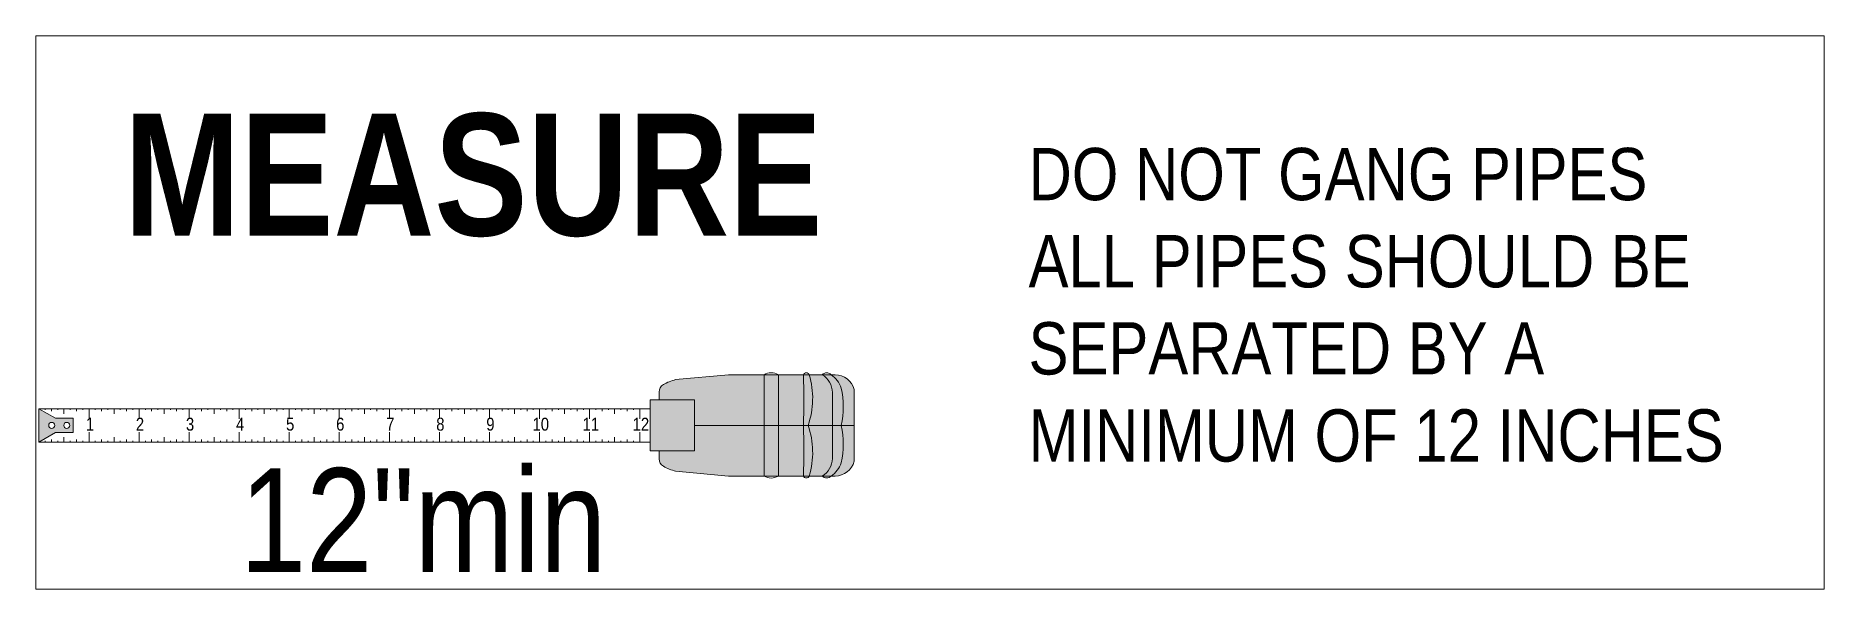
# Model space of a CAD drawing. Header units: inches. Extents: x 0 to 2.14, y 0 to 0.66.
import ezdxf

# ---------------------------------------------------------------- set-up
doc = ezdxf.new("R2010")
doc.units = ezdxf.units.IN
doc.header["$MEASUREMENT"] = 0
doc.layers.add('Title Block Text', color=20, linetype='Continuous', lineweight=0)
doc.layers.add('Vector Picture Geometry', color=6, linetype='Continuous', lineweight=0)
doc.styles.add('GENERATED_STYLE_6', font='ARIALNB.TTF')
doc.styles.get("Standard").update_dxf_attribs({"font": 'ARIALN.TTF'})

msp = doc.modelspace()

# ---------------------------------------------------------------- hatches: boundary and pattern name
at = {"layer": 'Vector Picture Geometry'}
h = msp.add_hatch(color=164, dxfattribs=at)
h.dxf.hatch_style = 1
edge = h.paths.add_edge_path()
edge.add_line((0.7471852925450921, 0.2268800478991757), (0.7471852925450921, 0.236488462254675))
edge.add_arc((0.7572847753567158, 0.23648846225467549), 0.010099482811623612, 120.0000000000166, 180.00000000000276, ccw=False)
edge.add_arc((0.7819783870200793, 0.19371787223133458), 0.0594867061383679, 104.6916268681255, 119.99999999999326, ccw=False)
edge.add_line((0.7668915716609268, 0.25125965018015517), (0.8301635993668066, 0.2570195377279747))
edge.add_line((0.8301635993668066, 0.2570195377279747), (0.9579449732501235, 0.2570195377279747))
edge.add_arc((0.9579449732501237, 0.23316194940861706), 0.023857588319357623, 14.720945597224329, 90.00000000000051, ccw=False)
edge.add_line((0.981019434370701, 0.2392244377105368), (0.981019434370701, 0.19632236011105375))
edge.add_line((0.981019434370701, 0.19632236011105375), (0.7894129484648973, 0.19632236011105375))
edge.add_line((0.7894129484648973, 0.19632236011105375), (0.7894129484648973, 0.2268800478991757))
edge.add_line((0.7894129484648973, 0.2268800478991757), (0.7471852925450921, 0.2268800478991757))
edge = h.paths.add_edge_path()
edge.add_line((0.7471852925450921, 0.1657646723229318), (0.7471852925450921, 0.1561562579674325))
edge.add_arc((0.7572847753567158, 0.15615625796743202), 0.010099482811623612, 179.99999999999724, 239.9999999999834)
edge.add_arc((0.7819783870200793, 0.19892684799077293), 0.0594867061383679, 240.00000000000674, 255.3083731318745)
edge.add_line((0.7668915716609268, 0.14138507004195233), (0.8301635993668066, 0.1356251824941328))
edge.add_line((0.8301635993668066, 0.1356251824941328), (0.9579449732501235, 0.1356251824941328))
edge.add_arc((0.9579449732501237, 0.15948277081349044), 0.023857588319357623, 269.99999999999955, 345.2790544027758)
edge.add_line((0.981019434370701, 0.1534202825115707), (0.981019434370701, 0.19632236011105375))
edge.add_line((0.981019434370701, 0.19632236011105375), (0.7894129484648973, 0.19632236011105375))
edge.add_line((0.7894129484648973, 0.19632236011105375), (0.7894129484648973, 0.1657646723229318))
edge.add_line((0.7894129484648973, 0.1657646723229318), (0.7471852925450921, 0.1657646723229318))
h = msp.add_hatch(color=254, dxfattribs=at)
h.dxf.hatch_style = 1
h.paths.add_polyline_path([(0.0038244704506751326, 0.17633260936300754), (0.023475244640542847, 0.18767798913131184), (0.04495323769020887, 0.18767798913131184), (0.04495323769020887, 0.19632236011105286), (0.04495323769020887, 0.20496673109079389), (0.023475244640542844, 0.20496673109079389), (0.0038244704506751326, 0.21631211085909818)])
h.paths.add_polyline_path([(0.02275814540813645, 0.19632236011105286, -1), (0.015503463241932885, 0.19632236011105286, -1)], flags=16)
h.paths.add_polyline_path([(0.04080802145727189, 0.19632236011105286, -1), (0.033553339291068324, 0.19632236011105286, -1)], flags=16)
h = msp.add_hatch(color=254, dxfattribs=at)
h.dxf.hatch_style = 1
h.paths.add_polyline_path([(0.7362377042639316, 0.2268800478991757), (0.7894129484648973, 0.2268800478991757), (0.7894129484648973, 0.16576467232293135), (0.7362377042639316, 0.16576467232293135)])
h = msp.add_hatch(color=254, dxfattribs=at)
h.dxf.hatch_style = 1
h.paths.add_polyline_path([(0.8503813355974925, 0.1469014582513024), (0.8503234234694821, 0.1469593703793115), (0.8503234234694821, 0.15208459370821892), (0.8503234234694821, 0.15722429506913027), (0.8502075992134603, 0.15731116326114414), (0.8500917749574395, 0.15741250948516505), (0.8484702353731528, 0.15744146554916671), (0.8468342177568644, 0.1574559435811711), (0.8468342177568644, 0.15859970810937263), (0.8468342177568644, 0.15974347263757505), (0.856693757550608, 0.15977242870158292), (0.8665532973443568, 0.15978690673358376), (0.8666691216003786, 0.15968556050956595), (0.8667849458563976, 0.1595842142855477), (0.8667704678243942, 0.15852731794936048), (0.8667415117603916, 0.1574559435811711), (0.8651054941441014, 0.15744146554916671), (0.863454998495806, 0.15741250948516505), (0.8633681303037921, 0.1572966852291433), (0.8632667840797739, 0.15718086097312156), (0.8632378280157695, 0.15204115961221332), (0.8632233499837678, 0.14688698021929802), (0.8617176346554993, 0.14688698021929802), (0.8602263973592352, 0.14688698021929802), (0.8601829632632274, 0.15212802780422763), (0.8601395291672214, 0.1573690753891568), (0.8568385378706367, 0.15739803145316067), (0.8535375465740502, 0.15741250948516505), (0.853465156414039, 0.15734011932515202), (0.8533927662540259, 0.15726772916513854), (0.8533927662540259, 0.15217146190023367), (0.8533927662540259, 0.1470751946353328), (0.8533058980620094, 0.1469593703793115), (0.853204551837992, 0.1468435461232902), (0.8518146607657471, 0.1468435461232902), (0.8504392477255021, 0.1468435461232902)])
h.paths.add_polyline_path([(0.8386541296754162, 0.1469593703793115), (0.8386251736114083, 0.15340209462045262), (0.8386541296754162, 0.15974347263757505), (0.8425197642200972, 0.15974347263757505), (0.8463998767967871, 0.15974347263757505), (0.8463998767967871, 0.15859970810937263), (0.8463998767967871, 0.1574559435811711), (0.8440689136443744, 0.15741250948516505), (0.8417379504919609, 0.1573690753891568), (0.8417089944279565, 0.1560226184129161), (0.8417089944279565, 0.1546616834046768), (0.8438083090683266, 0.15460377127666458), (0.8458786676446959, 0.15456033718065854), (0.8458786676446959, 0.1534455287164609), (0.8458786676446959, 0.15234519828426674), (0.8438083090683266, 0.15230176418825803), (0.8417379504919609, 0.1522583300922502), (0.8417379504919609, 0.15081052689199392), (0.8417379504919609, 0.14936272369173764), (0.8441123477403822, 0.14931928959572893), (0.8464867449888036, 0.1492758554997211), (0.846515701052807, 0.1481755250675274), (0.846544657116814, 0.1470896726673372), (0.8464433108927931, 0.14697384841131544), (0.8463419646687775, 0.1468435461232902), (0.8425197642200972, 0.1468435461232902), (0.8386830857394187, 0.1468435461232902)])
h.paths.add_polyline_path([(0.833470994218497, 0.1540680840925699), (0.8337315987945431, 0.1542273424445999), (0.8340066814025917, 0.15444451292463945), (0.8342962420426421, 0.15471959553268588), (0.8343831102346586, 0.15503811223674369), (0.8344699784266734, 0.15570410170886095), (0.8344699784266734, 0.15605157447692264), (0.8342672859786395, 0.15645695937299475), (0.8340790715626047, 0.15684786623706248), (0.8336302525705239, 0.15706503671710248), (0.8331959116104475, 0.1572822071971416), (0.8321245372422563, 0.15731116326114414), (0.8310676409060713, 0.15735459735715507), (0.8308649484580357, 0.15725325113313504), (0.8306767340420027, 0.1571519049091168), (0.8306767340420027, 0.15561723351684664), (0.8306767340420027, 0.15409704015657688), (0.8307346461700114, 0.15403912802856512), (0.8308070363300253, 0.15398121590055514), (0.8320087129862372, 0.15398121590055514), (0.8332248676744527, 0.15398121590055514)], flags=16)
h.paths.add_polyline_path([(0.8276363473214641, 0.1469593703793115), (0.8276218692894606, 0.15340209462045262), (0.8276508253534649, 0.15974347263757505), (0.8309952507460574, 0.15974347263757505), (0.8343396761386508, 0.15974347263757505), (0.8349477534827576, 0.1594973460935334), (0.8354689626348506, 0.15925121954948906), (0.8359177816269288, 0.15899061497344125), (0.8362942104589965, 0.15870105433339088), (0.8366561612590591, 0.15833910353332747), (0.8370325900911295, 0.15793371863725625), (0.837249760571166, 0.1574559435811711), (0.8374669310512033, 0.15697816852508595), (0.8375682772752233, 0.15638456921298172), (0.8376551454672354, 0.15579096990087749), (0.8375537992432207, 0.15518289255676976), (0.8374524530192016, 0.15456033718065854), (0.8371339363151442, 0.1539667378685543), (0.8368154196110895, 0.15335866052444658), (0.8363810786510131, 0.15296775366037796), (0.8359467376909357, 0.1525768467963049), (0.835382094442835, 0.15230176418825803), (0.834817451194735, 0.15204115961221332), (0.834817451194735, 0.1518963792921868), (0.834817451194735, 0.15175159897215984), (0.8361928642349774, 0.14942063581974718), (0.8375537992432207, 0.14697384841131544), (0.8375537992432207, 0.1468435461232902), (0.8359322596589331, 0.1468435461232902), (0.8343107200746456, 0.1468435461232902), (0.8341948958186265, 0.14698832644331628), (0.8335289063465066, 0.14816104703552568), (0.8322982736262903, 0.15037618593191748), (0.8315164598981513, 0.15169368684415074), (0.8314006356421295, 0.151795033068169), (0.8310676409060713, 0.15176607700416422), (0.8307201681380088, 0.151737120940159), (0.8306767340420027, 0.14931928959572893), (0.830633299945994, 0.14688698021929802), (0.8291565406817334, 0.1468725021872972), (0.8276797814174701, 0.1468435461232902)])
h.paths.add_polyline_path([(0.8225835141525701, 0.15418390834859164), (0.8229744210166388, 0.15437212276462553), (0.8231771134646744, 0.15467616143668028), (0.8233653278807056, 0.15496572207672976), (0.823423240008716, 0.15535662894079838), (0.8234811521367273, 0.15574753580486922), (0.82337980591271, 0.1561384426689374), (0.8232639816566882, 0.15652934953300868), (0.8230323331446474, 0.15676099804504862), (0.8227717285686014, 0.156963690493082), (0.8224966459605527, 0.15713742687711596), (0.822178129256498, 0.15726772916513854), (0.8211212329203077, 0.15731116326114414), (0.8200643365841218, 0.15735459735715507), (0.8198616441360862, 0.15725325113313504), (0.8196734297200541, 0.1571519049091168), (0.8196734297200541, 0.15561723351684664), (0.8196734297200541, 0.15409704015657688), (0.8197313418480636, 0.15403912802856512), (0.8197892539760723, 0.15398121590055514), (0.8209909306322851, 0.15398121590055514), (0.8221926072884989, 0.15398121590055514)], flags=16)
h.paths.add_polyline_path([(0.8166330429995146, 0.1469593703793115), (0.8166185649675111, 0.15340209462045262), (0.8166330429995146, 0.15974347263757505), (0.8196299956240454, 0.15977242870158292), (0.8226269482485762, 0.1598013847655877), (0.8231481574006665, 0.15970003854156944), (0.823683844584763, 0.15959869231755164), (0.8243063999608724, 0.15930913167750127), (0.8249289553369845, 0.15901957103744824), (0.8253053841690505, 0.15868657630139005), (0.8257831592251339, 0.15817984518130013), (0.8261306319931956, 0.1576296799652015), (0.8263912365692434, 0.15700712458909338), (0.8265360168892677, 0.15629770102096519), (0.8266228850812842, 0.15573305777286528), (0.8265360168892677, 0.15518289255676976), (0.8264491486972538, 0.15464720537267507), (0.8262030221532095, 0.1541115181885786), (0.825956895609167, 0.15357583100448347), (0.8256673349691139, 0.15325731430042833), (0.8253488182650592, 0.1529532756283749), (0.8249434333689871, 0.15264923695631838), (0.824509092408908, 0.1523741543482715), (0.8241471416088455, 0.15220041796424066), (0.8237996688407847, 0.15201220354820855), (0.8237417567127734, 0.15192533535619157), (0.8238286249047873, 0.151737120940159), (0.8252329940090375, 0.1493048115637281), (0.8265504949212712, 0.14694489234730845), (0.8265504949212712, 0.1468435461232902), (0.8249289553369845, 0.1468435461232902), (0.8233074157526961, 0.1468435461232902), (0.8231771134646744, 0.14700280447531977), (0.8224532118645476, 0.14826239325954127), (0.8216279640403998, 0.14975363055580582), (0.8211067548883069, 0.15072365869998006), (0.82061450180022, 0.15154890652412423), (0.8204552434481904, 0.151795033068169), (0.8200788146161253, 0.15176607700416422), (0.8197168638160601, 0.151737120940159), (0.8197023857840557, 0.14936272369173764), (0.8196734297200541, 0.14698832644331628), (0.819557605464035, 0.14691593628330546), (0.8194562592400141, 0.1468580241552937), (0.81806636816777, 0.1468435461232902), (0.8166764770955206, 0.1468435461232902)])
h.paths.add_polyline_path([(0.8112616931265624, 0.1515923406201325), (0.8113196052545755, 0.1516792088121477), (0.8105667475904408, 0.15390882574054476), (0.8097704558303009, 0.15616739873294172), (0.8097270217342931, 0.1561818767649461), (0.8096691096062809, 0.1561384426689374), (0.8095098512542505, 0.15581992596487915), (0.8088438617821359, 0.15393778180454687), (0.8081199601820064, 0.15178055503616505), (0.8081778723100159, 0.15165025274814248), (0.8082213064060246, 0.1515199504601199), (0.8097125437022887, 0.1515199504601199), (0.8112182590305546, 0.1515199504601199)], flags=16)
h.paths.add_polyline_path([(0.8033277315891576, 0.1469593703793115), (0.8032842974931516, 0.1470896726673372), (0.8036462482932123, 0.1480162667154996), (0.8045294082453696, 0.15047753215593485), (0.8051953977174868, 0.15230176418825803), (0.8062522940536745, 0.15521184862077408), (0.8075987510299152, 0.1589327028454317), (0.8079027897019673, 0.15968556050956595), (0.8079896578939838, 0.1598013847655877), (0.8097559777982974, 0.15977242870158292), (0.8115222977026111, 0.15974347263757505), (0.8126371061668065, 0.1566596518210308), (0.8141717775590767, 0.15244654450828232), (0.8152431519272678, 0.14949302597976066), (0.8160249656554068, 0.14733579921137885), (0.8161552679434294, 0.14700280447531977), (0.8160973558154208, 0.14693041431530673), (0.816053921719412, 0.1468435461232902), (0.814562684423147, 0.1468435461232902), (0.813071447126883, 0.1468435461232902), (0.8129411448388595, 0.14704623857132582), (0.8125357599427883, 0.14807417884350915), (0.8121738091427249, 0.14907316305168505), (0.8121014189827118, 0.14923242140371507), (0.8096546315742792, 0.1492034653397072), (0.8072223221978483, 0.14917450927570552), (0.8068169373017771, 0.1480307447475031), (0.8064260304377058, 0.14688698021929802), (0.8049058370774391, 0.1468725021872972), (0.8033856437171671, 0.1468435461232902)])
h.paths.add_polyline_path([(0.7990277560843975, 0.15479198569269936), (0.7993752288524574, 0.15499467814073498), (0.7995344872044878, 0.15529871681278928), (0.7996792675245104, 0.15561723351684664), (0.7996792675245104, 0.1559647062849061), (0.7996792675245104, 0.15631217905296868), (0.7995344872044878, 0.15661621772502254), (0.7993752288524574, 0.1569347344290799), (0.7989843219883888, 0.1571519049091168), (0.7985789370923175, 0.1573690753891568), (0.7974351725641124, 0.15739803145316067), (0.7962769300039092, 0.15744146554916671), (0.7960887155878762, 0.15734011932515202), (0.7959005011718423, 0.1572387731011311), (0.7959005011718423, 0.15597918431691005), (0.7959005011718423, 0.15471959553268588), (0.7959584132998518, 0.1546616834046768), (0.7960163254278605, 0.15460377127666458), (0.7973483043720986, 0.15460377127666458), (0.7986802833163349, 0.15460377127666458)], flags=16)
h.paths.add_polyline_path([(0.7993028386924461, 0.14955093810776976), (0.7997082235885182, 0.14992736693983755), (0.7999398721005573, 0.15018797151588492), (0.7999977842285695, 0.15053544428394705), (0.8000556963565781, 0.1508829170520074), (0.7999543501325599, 0.15123038982006687), (0.7998530039085425, 0.1515923406201325), (0.7995489652364887, 0.1518529451961781), (0.7992449265644348, 0.15212802780422763), (0.7988974537963749, 0.15221489599624416), (0.7985499810283123, 0.1523162422202624), (0.7972469581480794, 0.15228728615625498), (0.7959439352678483, 0.1522583300922502), (0.7959149792038458, 0.15089739508400823), (0.7959005011718423, 0.14953646007576893), (0.7960163254278605, 0.1494495918837524), (0.7961321496838858, 0.14936272369173764), (0.7976233869801472, 0.14940615778774635), (0.7991146242764113, 0.1494495918837524)], flags=16)
h.paths.add_polyline_path([(0.7928601144513028, 0.1469593703793115), (0.7928456364193002, 0.15340209462045262), (0.7928601144513028, 0.15974347263757505), (0.7964796224519448, 0.15974347263757505), (0.8000846524205834, 0.15974347263757505), (0.8007651199247041, 0.15945391199752512), (0.8014311093968214, 0.1591643513574752), (0.8018364942928935, 0.15881687858941262), (0.8022274011569612, 0.15846940582135005), (0.8025169617970143, 0.15787580650924582), (0.8028065224370664, 0.1572822071971416), (0.8028065224370664, 0.15648591543699908), (0.8028065224370664, 0.15570410170886095), (0.802560395893023, 0.1551973705887706), (0.8023287473809813, 0.15470511750068505), (0.8018799283889013, 0.15429973260461338), (0.8014455874288249, 0.15387986967653777), (0.801141548756771, 0.1537495673885152), (0.8009099002447302, 0.15363374313249567), (0.8008664661487215, 0.1535323969084752), (0.8009967684367449, 0.15341657265245612), (0.8013152851408023, 0.15324283626842483), (0.8017930601968875, 0.15299670972438095), (0.8021839670609552, 0.15260580286031278), (0.8025748739250238, 0.15221489599624416), (0.8028354785010698, 0.15170816487615202), (0.8030816050451159, 0.15120143375606476), (0.8030816050451159, 0.15033275183590922), (0.8030816050451159, 0.1494495918837524), (0.8028210004690681, 0.1489283827316612), (0.802560395893023, 0.14840717357956734), (0.8021839670609552, 0.1480307447475031), (0.8018220162608891, 0.1476543159154362), (0.8013442412048066, 0.14740818937139144), (0.8008809441807232, 0.1471765408593515), (0.8000846524205834, 0.1470172825073206), (0.7992883606604435, 0.1468435461232902), (0.7960887155878762, 0.1468435461232902), (0.7929035485473115, 0.1468435461232902)])

# ---------------------------------------------------------------- linework, layer by layer
at = {"layer": 'Title Block Text'}
msp.add_lwpolyline([(0, 0.6632749648346223), (2.1435777357320944, 0.6632749648346223), (2.1435777357320944, 0), (0, 0)], close=True, dxfattribs=at)
at = {"layer": 'Vector Picture Geometry', "color": 254}
for points in [[(0.8728517511461549, 0.19632236011105375), (0.8728517511461549, 0.2570195377279747, -0.28170921340436056), (0.8900430796844745, 0.2570195377279747), (0.8900430796844745, 0.19632236011105375)], [(0.9200838254328305, 0.19632236011105375, 0.014625871153748776), (0.9200838254328305, 0.2570195377279747, -0.6547084141661119), (0.927043501944218, 0.2570195377279747, -0.15921062680309372), (0.9255983762148032, 0.19632236011105375)], [(0.9547451338945399, 0.19632236011105375), (0.9547451338945399, 0.2358084621642238, 0.2679491924311471), (0.9424989137080058, 0.2570195377279747, -0.4250245648288666), (0.9533044752230131, 0.2570195377279747, -0.15553878832677503), (0.9653897054071612, 0.241142411359343, -0.10542511455636382), (0.9653897054071612, 0.19632236011105375)], [(0.7471852925450921, 0.2268800478991757), (0.7471852925450921, 0.236488462254675, -0.2679491924310579), (0.7522350339509014, 0.24523487093462437, -0.06689489476414653), (0.7668915716609268, 0.25125965018015517), (0.8301635993668066, 0.2570195377279747), (0.9579449732501235, 0.2570195377279747, -0.34081272913767396), (0.981019434370701, 0.2392244377105368), (0.981019434370701, 0.19632236011105375), (0.7894129484648973, 0.19632236011105375), (0.7894129484648973, 0.2268800478991757)], [(0.7471852925450921, 0.1657646723229318), (0.7471852925450921, 0.1561562579674325, 0.2679491924310579), (0.7522350339509014, 0.14740984928748313, 0.06689489476414653), (0.7668915716609268, 0.14138507004195233), (0.8301635993668066, 0.1356251824941328), (0.9579449732501235, 0.1356251824941328, 0.34081272913767396), (0.981019434370701, 0.1534202825115707), (0.981019434370701, 0.19632236011105375), (0.7894129484648973, 0.19632236011105375), (0.7894129484648973, 0.1657646723229318)], [(0.8728517511461549, 0.19632236011105375), (0.8728517511461549, 0.1356251824941328, 0.28170921340436056), (0.8900430796844745, 0.1356251824941328), (0.8900430796844745, 0.19632236011105375)], [(0.9200838254328305, 0.19632236011105375, -0.014625871153748776), (0.9200838254328305, 0.1356251824941328, 0.6547084141661119), (0.927043501944218, 0.1356251824941328, 0.15921062680309372), (0.9255983762148032, 0.19632236011105375)], [(0.9547451338945399, 0.19632236011105375), (0.9547451338945399, 0.1568362580578837, -0.2679491924311471), (0.9424989137080058, 0.1356251824941328, 0.4250245648288666), (0.9533044752230131, 0.1356251824941328, 0.15553878832677503), (0.9653897054071612, 0.1515023088627645, 0.10542511455636382), (0.9653897054071612, 0.19632236011105375)]]:
    msp.add_lwpolyline(points, format="xyb", close=True, dxfattribs=at)
at = {"layer": 'Vector Picture Geometry'}
for points in [[(0.0038244704506751326, 0.21631211085909818), (0.7362377042639316, 0.21631211085909907), (0.7362377042639316, 0.17633260936300843), (0.0038244704506751326, 0.17633260936300754)], [(0.7362377042639316, 0.2268800478991757), (0.7894129484648973, 0.2268800478991757), (0.7894129484648973, 0.16576467232293135), (0.7362377042639316, 0.16576467232293135)]]:
    msp.add_lwpolyline(points, close=True, dxfattribs=at)
for points in [[(0.0038244704506751326, 0.21631211085909818), (0.023475244640542847, 0.20496673109079389), (0.04495323769020887, 0.20496673109079389), (0.04495323769020887, 0.19632236011105286)], [(0.011324470450675417, 0.21631211085909818), (0.011324470450675417, 0.2148019351699939)], [(0.018824470450674813, 0.21631211085909818), (0.018824470450674813, 0.21329175948088963)], [(0.026324470450675097, 0.21631211085909818), (0.026324470450675097, 0.2148019351699939)], [(0.03382447045067538, 0.21631211085909818), (0.03382447045067538, 0.2102714081026802)], [(0.04132447045067478, 0.21631211085909818), (0.04132447045067478, 0.2148019351699939)], [(0.04882447045067506, 0.21631211085909818), (0.04882447045067506, 0.21329175948088963)], [(0.056324470450675346, 0.21631211085909818), (0.056324470450675346, 0.2148019351699939)], [(0.06382447045067519, 0.21631211085909818), (0.06382447045067519, 0.2042307053462622)], [(0.07132447045067503, 0.21631211085909818), (0.07132447045067503, 0.21480193516999346)], [(0.07882447045067531, 0.21631211085909818), (0.07882447045067531, 0.21329175948088874)], [(0.08632447045067515, 0.21631211085909818), (0.08632447045067515, 0.21480193516999346)], [(0.09382447045067499, 0.21631211085909818), (0.09382447045067499, 0.2102714081026802)], [(0.10132447045067527, 0.21631211085909818), (0.10132447045067527, 0.21480193516999346)], [(0.10882447045067511, 0.21631211085909818), (0.10882447045067511, 0.21329175948088874)], [(0.11632447045067495, 0.21631211085909818), (0.11632447045067495, 0.21480193516999346)], [(0.12382447045067524, 0.2163121108590973), (0.12382447045067524, 0.20423070534626175)], [(0.13132447045067552, 0.21631211085909818), (0.13132447045067552, 0.2148019351699939)], [(0.13882447045067492, 0.21631211085909818), (0.13882447045067492, 0.21329175948088963)], [(0.1463244704506752, 0.21631211085909818), (0.1463244704506752, 0.2148019351699939)], [(0.1538244704506755, 0.21631211085909818), (0.1538244704506755, 0.2102714081026802)], [(0.16132447045067488, 0.21631211085909818), (0.16132447045067488, 0.2148019351699939)], [(0.16882447045067517, 0.21631211085909818), (0.16882447045067517, 0.21329175948088963)], [(0.17632447045067545, 0.21631211085909818), (0.17632447045067545, 0.2148019351699939)], [(0.18382447045067485, 0.21631211085909818), (0.18382447045067485, 0.2042307053462622)], [(0.19132447045067513, 0.21631211085909818), (0.19132447045067513, 0.21480193516999346)], [(0.19882447045067542, 0.21631211085909818), (0.19882447045067542, 0.21329175948088874)], [(0.2063244704506748, 0.21631211085909818), (0.2063244704506748, 0.21480193516999346)], [(0.2138244704506751, 0.21631211085909818), (0.2138244704506751, 0.2102714081026802)], [(0.22132447045067538, 0.21631211085909818), (0.22132447045067538, 0.21480193516999346)], [(0.22882447045067478, 0.21631211085909818), (0.22882447045067478, 0.21329175948088874)], [(0.23632447045067506, 0.21631211085909818), (0.23632447045067506, 0.21480193516999346)], [(0.24382447045067535, 0.2163121108590973), (0.24382447045067535, 0.20423070534626175)], [(0.2513244704506752, 0.2163121108590973), (0.2513244704506752, 0.21480193516999302)], [(0.258824470450675, 0.2163121108590973), (0.258824470450675, 0.21329175948088874)], [(0.2663244704506753, 0.2163121108590973), (0.2663244704506753, 0.21480193516999302)], [(0.27382447045067515, 0.2163121108590973), (0.27382447045067515, 0.2102714081026793)], [(0.281324470450675, 0.2163121108590973), (0.281324470450675, 0.21480193516999302)], [(0.2888244704506753, 0.2163121108590973), (0.2888244704506753, 0.21329175948088874)], [(0.2963244704506751, 0.2163121108590973), (0.2963244704506751, 0.21480193516999302)], [(0.30382447045067495, 0.2163121108590973), (0.30382447045067495, 0.2042307053462613)], [(0.31132447045067524, 0.2163121108590973), (0.31132447045067524, 0.21480193516999257)], [(0.3188244704506755, 0.2163121108590973), (0.3188244704506755, 0.21329175948088785)], [(0.3263244704506749, 0.2163121108590973), (0.3263244704506749, 0.21480193516999257)], [(0.3338244704506752, 0.2163121108590973), (0.3338244704506752, 0.2102714081026793)], [(0.3413244704506755, 0.2163121108590973), (0.3413244704506755, 0.21480193516999257)], [(0.3488244704506749, 0.2163121108590973), (0.3488244704506749, 0.21329175948088785)], [(0.35632447045067517, 0.2163121108590973), (0.35632447045067517, 0.21480193516999257)], [(0.36382447045067545, 0.2163121108590964), (0.36382447045067545, 0.20423070534626087)], [(0.37132447045067485, 0.21631211085909818), (0.37132447045067485, 0.2148019351699939)], [(0.37882447045067513, 0.21631211085909818), (0.37882447045067513, 0.21329175948088963)], [(0.3863244704506754, 0.21631211085909818), (0.3863244704506754, 0.2148019351699939)], [(0.3938244704506748, 0.21631211085909818), (0.3938244704506748, 0.2102714081026802)], [(0.4013244704506751, 0.21631211085909818), (0.4013244704506751, 0.2148019351699939)], [(0.4088244704506754, 0.21631211085909818), (0.4088244704506754, 0.21329175948088963)], [(0.4163244704506748, 0.21631211085909818), (0.4163244704506748, 0.2148019351699939)], [(0.42382447045067506, 0.21631211085909818), (0.42382447045067506, 0.2042307053462622)], [(0.43132447045067535, 0.21631211085909818), (0.43132447045067535, 0.2148019351699939)], [(0.4388244704506752, 0.21631211085909818), (0.4388244704506752, 0.21329175948088963)], [(0.446324470450675, 0.21631211085909818), (0.446324470450675, 0.2148019351699939)], [(0.4538244704506753, 0.21631211085909818), (0.4538244704506753, 0.2102714081026802)], [(0.46132447045067515, 0.21631211085909818), (0.46132447045067515, 0.2148019351699939)], [(0.468824470450675, 0.21631211085909818), (0.468824470450675, 0.21329175948088963)], [(0.4763244704506753, 0.21631211085909818), (0.4763244704506753, 0.2148019351699939)], [(0.4838244704506751, 0.21631211085909818), (0.4838244704506751, 0.2042307053462622)], [(0.49132447045067495, 0.21631211085909877), (0.49132447045067495, 0.2148019351699945)], [(0.4988244704506748, 0.21631211085909877), (0.4988244704506748, 0.21329175948089021)], [(0.5063244704506751, 0.21631211085909877), (0.5063244704506751, 0.2148019351699945)], [(0.5138244704506749, 0.21631211085909877), (0.5138244704506749, 0.21027140810268077)], [(0.5213244704506748, 0.21631211085909877), (0.5213244704506748, 0.2148019351699945)], [(0.528824470450675, 0.21631211085909877), (0.528824470450675, 0.21329175948089021)], [(0.5363244704506749, 0.21631211085909877), (0.5363244704506749, 0.2148019351699945)], [(0.5438244704506747, 0.21631211085909877), (0.5438244704506747, 0.20423070534626278)], [(0.551324470450675, 0.21631211085909877), (0.551324470450675, 0.21480193516999405)], [(0.5588244704506753, 0.21631211085909877), (0.5588244704506753, 0.21329175948088933)], [(0.5663244704506747, 0.21631211085909877), (0.5663244704506747, 0.21480193516999405)], [(0.573824470450675, 0.21631211085909877), (0.573824470450675, 0.21027140810268077)], [(0.5813244704506753, 0.21631211085909877), (0.5813244704506753, 0.21480193516999405)], [(0.5888244704506747, 0.21631211085909877), (0.5888244704506747, 0.21329175948088933)], [(0.5963244704506749, 0.21631211085909877), (0.5963244704506749, 0.21480193516999405)], [(0.6038244704506752, 0.21631211085909788), (0.6038244704506752, 0.20423070534626234)], [(0.6113244704506746, 0.21631211085909965), (0.6113244704506746, 0.21480193516999538)], [(0.6188244704506749, 0.21631211085909965), (0.6188244704506749, 0.2132917594808911)], [(0.6263244704506752, 0.21631211085909965), (0.6263244704506752, 0.21480193516999538)], [(0.6338244704506746, 0.21631211085909965), (0.6338244704506746, 0.21027140810268166)], [(0.6413244704506749, 0.21631211085909965), (0.6413244704506749, 0.21480193516999538)], [(0.6488244704506752, 0.21631211085909965), (0.6488244704506752, 0.2132917594808911)], [(0.6563244704506745, 0.21631211085909965), (0.6563244704506745, 0.21480193516999538)], [(0.6638244704506748, 0.21631211085909965), (0.6638244704506748, 0.20423070534626367)], [(0.6713244704506751, 0.21631211085909965), (0.6713244704506751, 0.21480193516999538)], [(0.678824470450675, 0.21631211085909965), (0.678824470450675, 0.2132917594808911)], [(0.6863244704506748, 0.21631211085909965), (0.6863244704506748, 0.21480193516999538)], [(0.6938244704506751, 0.21631211085909965), (0.6938244704506751, 0.21027140810268166)], [(0.7013244704506749, 0.21631211085909965), (0.7013244704506749, 0.21480193516999538)], [(0.7088244704506748, 0.21631211085909965), (0.7088244704506748, 0.2132917594808911)], [(0.716324470450675, 0.21631211085909965), (0.716324470450675, 0.21480193516999538)], [(0.7238244704506749, 0.21631211085909965), (0.7238244704506749, 0.20423070534626367)], [(0.0038244704506751326, 0.17633260936300754), (0.023475244640542847, 0.18767798913131184), (0.04495323769020887, 0.18767798913131184), (0.04495323769020887, 0.19632236011105286)], [(0.011324470450675417, 0.17633260936300754), (0.011324470450675417, 0.17784278505211182)], [(0.018824470450674813, 0.17633260936300754), (0.018824470450674813, 0.1793529607412161)], [(0.026324470450675097, 0.17633260936300754), (0.026324470450675097, 0.17784278505211182)], [(0.03382447045067538, 0.17633260936300754), (0.03382447045067538, 0.18237331211942553)], [(0.04132447045067478, 0.17633260936300754), (0.04132447045067478, 0.17784278505211182)], [(0.04882447045067506, 0.17633260936300754), (0.04882447045067506, 0.1793529607412161)], [(0.056324470450675346, 0.17633260936300754), (0.056324470450675346, 0.17784278505211182)], [(0.06382447045067519, 0.17633260936300665), (0.06382447045067519, 0.18841401487584264)], [(0.07132447045067503, 0.17633260936300665), (0.07132447045067503, 0.17784278505211137)], [(0.07882447045067531, 0.17633260936300665), (0.07882447045067531, 0.1793529607412161)], [(0.08632447045067515, 0.17633260936300665), (0.08632447045067515, 0.17784278505211137)], [(0.09382447045067499, 0.17633260936300665), (0.09382447045067499, 0.18237331211942465)], [(0.10132447045067527, 0.17633260936300665), (0.10132447045067527, 0.17784278505211137)], [(0.10882447045067511, 0.17633260936300665), (0.10882447045067511, 0.1793529607412161)], [(0.11632447045067495, 0.17633260936300665), (0.11632447045067495, 0.17784278505211137)], [(0.12382447045067524, 0.17633260936300665), (0.12382447045067524, 0.1884140148758422)], [(0.13132447045067552, 0.17633260936300754), (0.13132447045067552, 0.17784278505211182)], [(0.13882447045067492, 0.17633260936300754), (0.13882447045067492, 0.1793529607412161)], [(0.1463244704506752, 0.17633260936300754), (0.1463244704506752, 0.17784278505211182)], [(0.1538244704506755, 0.17633260936300754), (0.1538244704506755, 0.18237331211942553)], [(0.16132447045067488, 0.17633260936300754), (0.16132447045067488, 0.17784278505211182)], [(0.16882447045067517, 0.17633260936300754), (0.16882447045067517, 0.1793529607412161)], [(0.17632447045067545, 0.17633260936300754), (0.17632447045067545, 0.17784278505211182)], [(0.18382447045067485, 0.17633260936300665), (0.18382447045067485, 0.18841401487584264)], [(0.19132447045067513, 0.17633260936300665), (0.19132447045067513, 0.17784278505211137)], [(0.19882447045067542, 0.17633260936300665), (0.19882447045067542, 0.1793529607412161)], [(0.2063244704506748, 0.17633260936300665), (0.2063244704506748, 0.17784278505211137)], [(0.2138244704506751, 0.17633260936300665), (0.2138244704506751, 0.18237331211942465)], [(0.22132447045067538, 0.17633260936300665), (0.22132447045067538, 0.17784278505211137)], [(0.22882447045067478, 0.17633260936300665), (0.22882447045067478, 0.1793529607412161)], [(0.23632447045067506, 0.17633260936300665), (0.23632447045067506, 0.17784278505211137)], [(0.24382447045067535, 0.17633260936300665), (0.24382447045067535, 0.1884140148758422)], [(0.2513244704506752, 0.17633260936300665), (0.2513244704506752, 0.17784278505211093)], [(0.258824470450675, 0.17633260936300665), (0.258824470450675, 0.1793529607412152)], [(0.2663244704506753, 0.17633260936300665), (0.2663244704506753, 0.17784278505211093)], [(0.27382447045067515, 0.17633260936300665), (0.27382447045067515, 0.18237331211942465)], [(0.281324470450675, 0.17633260936300665), (0.281324470450675, 0.17784278505211093)], [(0.2888244704506753, 0.17633260936300665), (0.2888244704506753, 0.1793529607412152)], [(0.2963244704506751, 0.17633260936300665), (0.2963244704506751, 0.17784278505211093)], [(0.30382447045067495, 0.1763326093630062), (0.30382447045067495, 0.18841401487584175)], [(0.31132447045067524, 0.1763326093630062), (0.31132447045067524, 0.17784278505211049)], [(0.3188244704506755, 0.1763326093630062), (0.3188244704506755, 0.1793529607412152)], [(0.3263244704506749, 0.1763326093630062), (0.3263244704506749, 0.17784278505211049)], [(0.3338244704506752, 0.1763326093630062), (0.3338244704506752, 0.18237331211942376)], [(0.3413244704506755, 0.1763326093630062), (0.3413244704506755, 0.17784278505211049)], [(0.3488244704506749, 0.1763326093630062), (0.3488244704506749, 0.1793529607412152)], [(0.35632447045067517, 0.1763326093630062), (0.35632447045067517, 0.17784278505211049)], [(0.36382447045067545, 0.17633260936300577), (0.36382447045067545, 0.18841401487584175)], [(0.37132447045067485, 0.17633260936300754), (0.37132447045067485, 0.17784278505211182)], [(0.37882447045067513, 0.17633260936300754), (0.37882447045067513, 0.1793529607412161)], [(0.3863244704506754, 0.17633260936300754), (0.3863244704506754, 0.17784278505211182)], [(0.3938244704506748, 0.17633260936300754), (0.3938244704506748, 0.18237331211942553)], [(0.4013244704506751, 0.17633260936300754), (0.4013244704506751, 0.17784278505211182)], [(0.4088244704506754, 0.17633260936300754), (0.4088244704506754, 0.1793529607412161)], [(0.4163244704506748, 0.17633260936300754), (0.4163244704506748, 0.17784278505211182)], [(0.42382447045067506, 0.17633260936300665), (0.42382447045067506, 0.18841401487584264)], [(0.43132447045067535, 0.17633260936300754), (0.43132447045067535, 0.17784278505211182)], [(0.4388244704506752, 0.17633260936300754), (0.4388244704506752, 0.1793529607412161)], [(0.446324470450675, 0.17633260936300754), (0.446324470450675, 0.17784278505211182)], [(0.4538244704506753, 0.17633260936300754), (0.4538244704506753, 0.18237331211942553)], [(0.46132447045067515, 0.17633260936300754), (0.46132447045067515, 0.17784278505211182)], [(0.468824470450675, 0.17633260936300754), (0.468824470450675, 0.1793529607412161)], [(0.4763244704506753, 0.17633260936300754), (0.4763244704506753, 0.17784278505211182)], [(0.4838244704506751, 0.17633260936300665), (0.4838244704506751, 0.18841401487584264)], [(0.49132447045067495, 0.17633260936300812), (0.49132447045067495, 0.1778427850521124)], [(0.4988244704506748, 0.17633260936300812), (0.4988244704506748, 0.17935296074121668)], [(0.5063244704506751, 0.17633260936300812), (0.5063244704506751, 0.1778427850521124)], [(0.5138244704506749, 0.17633260936300812), (0.5138244704506749, 0.18237331211942612)], [(0.5213244704506748, 0.17633260936300812), (0.5213244704506748, 0.1778427850521124)], [(0.528824470450675, 0.17633260936300812), (0.528824470450675, 0.17935296074121668)], [(0.5363244704506749, 0.17633260936300812), (0.5363244704506749, 0.1778427850521124)], [(0.5438244704506747, 0.17633260936300768), (0.5438244704506747, 0.18841401487584322)], [(0.551324470450675, 0.17633260936300768), (0.551324470450675, 0.17784278505211196)], [(0.5588244704506753, 0.17633260936300768), (0.5588244704506753, 0.17935296074121668)], [(0.5663244704506747, 0.17633260936300768), (0.5663244704506747, 0.17784278505211196)], [(0.573824470450675, 0.17633260936300768), (0.573824470450675, 0.18237331211942523)], [(0.5813244704506753, 0.17633260936300768), (0.5813244704506753, 0.17784278505211196)], [(0.5888244704506747, 0.17633260936300768), (0.5888244704506747, 0.17935296074121668)], [(0.5963244704506749, 0.17633260936300768), (0.5963244704506749, 0.17784278505211196)], [(0.6038244704506752, 0.17633260936300724), (0.6038244704506752, 0.18841401487584322)], [(0.6113244704506746, 0.176332609363009), (0.6113244704506746, 0.1778427850521133)], [(0.6188244704506749, 0.176332609363009), (0.6188244704506749, 0.17935296074121757)], [(0.6263244704506752, 0.176332609363009), (0.6263244704506752, 0.1778427850521133)], [(0.6338244704506746, 0.176332609363009), (0.6338244704506746, 0.182373312119427)], [(0.6413244704506749, 0.176332609363009), (0.6413244704506749, 0.1778427850521133)], [(0.6488244704506752, 0.176332609363009), (0.6488244704506752, 0.17935296074121757)], [(0.6563244704506745, 0.176332609363009), (0.6563244704506745, 0.1778427850521133)], [(0.6638244704506748, 0.17633260936300812), (0.6638244704506748, 0.1884140148758441)], [(0.6713244704506751, 0.176332609363009), (0.6713244704506751, 0.1778427850521133)], [(0.678824470450675, 0.176332609363009), (0.678824470450675, 0.17935296074121757)], [(0.6863244704506748, 0.176332609363009), (0.6863244704506748, 0.1778427850521133)], [(0.6938244704506751, 0.176332609363009), (0.6938244704506751, 0.182373312119427)], [(0.7013244704506749, 0.176332609363009), (0.7013244704506749, 0.1778427850521133)], [(0.7088244704506748, 0.176332609363009), (0.7088244704506748, 0.17935296074121757)], [(0.716324470450675, 0.176332609363009), (0.716324470450675, 0.1778427850521133)], [(0.7238244704506749, 0.17633260936300812), (0.7238244704506749, 0.1884140148758441)]]:
    msp.add_lwpolyline(points, dxfattribs=at)
for centre in [(0.019130804325034667, 0.19632236011105286), (0.037180680374170105, 0.19632236011105286)]:
    msp.add_circle(centre, 0.0036273410831017825, dxfattribs=at)

# ---------------------------------------------------------------- texts
at = {"layer": 'Title Block Text', "color": 10, "insert": (0.10578052962619688, 0.5700906653991051), "char_height": 0.14617615994282082, "attachment_point": 1, "style": 'GENERATED_STYLE_6'}
msp.add_mtext('\\A1;\\pxql,t4.57143,8.57141;MEASURE ', dxfattribs=at)
at = {"layer": 'Title Block Text', "insert": (1.1899464796687698, 0.5288681059168354), "char_height": 0.06264692568978036, "width": 0.940504632759124, "attachment_point": 1}
msp.add_mtext('\\A1;\\pxql;DO NOT GANG PIPES\\PALL PIPES SHOULD BE SEPARATED BY A MINIMUM OF 12 INCHES ', dxfattribs=at)
at = {"layer": 'Vector Picture Geometry', "attachment_point": 1}
for s, width, gutter_width, heights, insert, char_height in [('1', 0.015480062666477936, 0.07740031333238967, [-0.01554341899389872], (0.059988950935006, 0.2055533038833519), 0.015480062666477936), ('2', 0.015480062666477936, 0.07740031333238967, [-0.01554341899389872], (0.11998895093500606, 0.20555330388335147), 0.015480062666477936), ('3', 0.015480062666477936, 0.07740031333238967, [-0.015807403691485315], (0.17998895093500566, 0.2055533038833519), 0.015480062666477936), ('4', 0.015480062666477936, 0.07740031333238967, [-0.015480062666477936], (0.23998895093500616, 0.20555330388335147), 0.015480062666477936), ('5', 0.015480062666477936, 0.07740031333238967, [-0.015744047364064533], (0.29998895093500577, 0.20555330388335102), 0.015480062666477936), ('6', 0.015480062666477936, 0.07740031333238967, [-0.015807403691485315], (0.35998895093500627, 0.20555330388335058), 0.015480062666477936), ('7', 0.015480062666477936, 0.07740031333238967, [-0.015480062666477936], (0.4199889509350059, 0.2055533038833519), 0.015480062666477936), ('8', 0.015480062666477936, 0.07740031333238967, [-0.015807403691485315], (0.47998895093500593, 0.2055533038833519), 0.015480062666477936), ('9', 0.015480062666477936, 0.07740031333238967, [-0.015807403691485315], (0.5399889509350055, 0.2055533038833525), 0.015480062666477936), ('10', 0.015480062666477936, 0.07740031333238967, [-0.015807403691485315], (0.5954605921623743, 0.20555330388335205), 0.015480062666477936), ('11', 0.015480062666477936, 0.07740031333238967, [-0.01554341899389872], (0.655460592162374, 0.20555330388335338), 0.015480062666477936), ('12', 0.015480062666477936, 0.07740031333238967, [-0.01554341899389872], (0.715460592162374, 0.20555330388335338), 0.015480062666477936), ('12"min', 0.12453424792081517, 0.6226712396040758, [-0.1250439378850204], (0.244669249107639, 0.14501961885321757), 0.12453424792081517)]:
    msp.add_mtext_dynamic_manual_height_columns(s, width=width, gutter_width=gutter_width, heights=heights, dxfattribs=dict(at, insert=insert, char_height=char_height))

doc.saveas('drawing.dxf')
